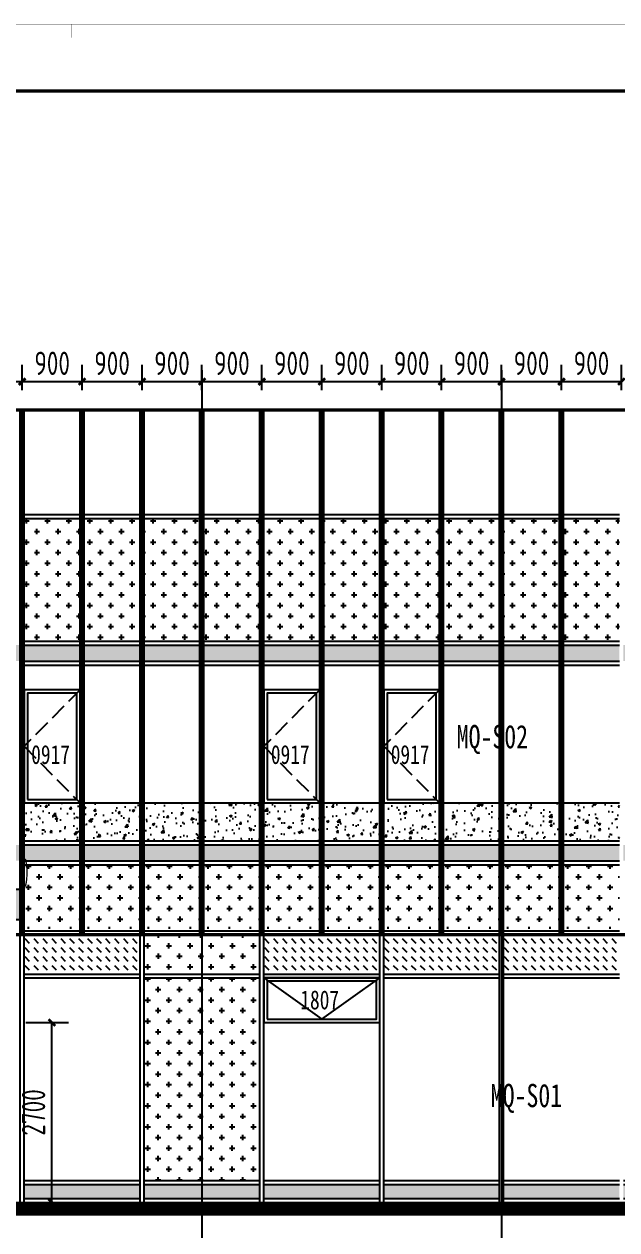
# Model space of a CAD drawing. Extents: x -280168 to 205214, y -148835 to -64913.
# Drawn here: x -238832 to -229929, y -107539 to -89430 of the extents above; entities that cross this region are included whole.
import ezdxf

# ---------------------------------------------------------------- set-up
doc = ezdxf.new("R2010")
doc.units = 0
doc.header["$LTSCALE"] = 1000
doc.header["$MEASUREMENT"] = 0
doc.linetypes.add('DASH', pattern=[0.35, 0.25, -0.1])
for name, color, linetype in [('01-标注_尺寸', 124, 'Continuous'), ('01-标注_符号', 200, 'Continuous'), ('02-TEXT_标注', 130, 'Continuous'), ('05-填充_156', 156, 'Continuous'), ('05-填充_18', 18, 'Continuous'), ('05-填充_天正', 14, 'Continuous'), ('A-0-图名图例', 2, 'Continuous'), ('A-C_玻璃幕墙', 140, 'Continuous'), ('A-C_窗', 140, 'Continuous'), ('D-铝板', 181, 'Continuous'), ('E-立面轮廓', 241, 'Continuous')]:
    doc.layers.add(name, color=color, linetype=linetype)
doc.layers.add('04-不打印_辅助线', color=165, linetype='Continuous', plot=False)
doc.styles.add('_TCH_DIM', font='ros1.shx', dxfattribs={"width": 0.75, "bigfont": 'jd.shx'})
doc.styles.add('_TCH_DIM_T3', font='ros1.shx', dxfattribs={"width": 0.85, "bigfont": 'jd.shx'})
doc.styles.get("Standard").update_dxf_attribs({"font": 'STXIHEI_0.TTF', "width": 0.75})
doc.dimstyles.new('_TCH_ARCH&&100', dxfattribs={"dimtxt": 350, "dimasz": 100, "dimexe": 250, "dimexo": 300, "dimgap": 100, "dimtad": 1, "dimdec": 0, "dimzin": 0, "dimdsep": 46, "dimtxsty": '_TCH_DIM_T3', "dimblk": 'ARCHTICK', "dimcen": 0.09, "dimclrt": 7, "dimazin": 2, "dimtfac": 1, "dimtdec": 0, "dimtix": 1, "dimtmove": 2, "dimatfit": 3, "dimfxl": 0, "dimtolj": 1, "dimtzin": 0, "dimarcsym": 0})

# ---------------------------------------------------------------- blocks, each defined once
blk = doc.blocks.new('*U451')
at = {"layer": '05-填充_18', "const_width": 210}
blk.add_lwpolyline([(-870, 0), (870, 0)], dxfattribs=at)
blk = doc.blocks.new('*U452')
at = {"color": 0, "linetype": 'ByBlock', "lineweight": -2, "transparency": 16777216}
for p in [(-14400, 0), (-12600, 0), (-10800, 0), (-9000, 0), (-7200, 0), (-5400, 0), (-3600, 0), (-1800, 0), (0, 0)]:
    blk.add_blockref('*U451', p, dxfattribs=at)
blk = doc.blocks.new('*U467')
at = {"layer": '05-填充_18', "const_width": 240}
blk.add_lwpolyline([(-420, 0), (420, 0)], dxfattribs=at)
blk = doc.blocks.new('*U468')
at = {"layer": '05-填充_18', "color": 0, "linetype": 'ByBlock', "lineweight": -2, "transparency": 16777216}
for p in [(4500, 0), (5400, 0), (6300, 0), (7200, 0), (8100, 0), (9000, 0), (9900, 0), (10800, 0), (11700, 0), (12600, 0), (13500, 0), (14400, 0)]:
    blk.add_blockref('*U467', p, dxfattribs=at)
blk = doc.blocks.new('*U479')
at = {"layer": '05-填充_18', "const_width": 240}
blk.add_lwpolyline([(-420, 0), (420, 0)], dxfattribs=at)
blk = doc.blocks.new('*U480')
at = {"layer": '05-填充_18', "color": 0, "linetype": 'ByBlock', "lineweight": -2, "transparency": 16777216}
for p in [(4500, 0), (5400, 0), (6300, 0), (7200, 0), (8100, 0), (9000, 0), (9900, 0), (10800, 0), (11700, 0), (12600, 0), (13500, 0), (14400, 0)]:
    blk.add_blockref('*U479', p, dxfattribs=at)
blk = doc.blocks.new('*U453')
at = {"layer": 'A-C_玻璃幕墙'}
for p, q in [((-30, -2025), (-30, 1995)), ((30, -2025), (30, 1995))]:
    blk.add_line(p, q, dxfattribs=at)
blk = doc.blocks.new('*U454')
at = {"layer": 'A-C_玻璃幕墙', "color": 0, "linetype": 'ByBlock', "lineweight": -2, "transparency": 16777216}
for p in [(-16200, 0), (-14400, 0), (-12600, 0), (-10800, 0), (-9000, 0)]:
    blk.add_blockref('*U453', p, dxfattribs=at)
blk = doc.blocks.new('*U455')
at = {"layer": 'A-C_玻璃幕墙'}
for p, q in [((-870, 30), (870, 30)), ((-870, -30), (870, -30))]:
    blk.add_line(p, q, dxfattribs=at)
blk = doc.blocks.new('*U456')
at = {"layer": 'A-C_玻璃幕墙', "color": 0, "linetype": 'ByBlock', "lineweight": -2, "transparency": 16777216}
for p in [(-14400, 0), (-12600, 0), (-10800, 0), (-9000, 0), (-7200, 0), (-5400, 0), (-3600, 0), (-1800, 0), (0, 0)]:
    blk.add_blockref('*U455', p, dxfattribs=at)
blk = doc.blocks.new('*U457')
at = {"layer": 'A-C_玻璃幕墙'}
for p, q in [((-870, 30), (870, 30)), ((-870, -30), (870, -30))]:
    blk.add_line(p, q, dxfattribs=at)
blk = doc.blocks.new('*U458')
at = {"layer": 'A-C_玻璃幕墙', "color": 0, "linetype": 'ByBlock', "lineweight": -2, "transparency": 16777216}
for p in [(-14400, 0), (-12600, 0), (-10800, 0), (-9000, 0), (-7200, 0), (-5400, 0), (-3600, 0), (-1800, 0), (0, 0)]:
    blk.add_blockref('*U457', p, dxfattribs=at)
blk = doc.blocks.new('*U459')
at = {"layer": 'A-C_玻璃幕墙'}
for p, q in [((-870, 30), (870, 30)), ((-870, -30), (870, -30))]:
    blk.add_line(p, q, dxfattribs=at)
blk = doc.blocks.new('*U460')
at = {"layer": 'A-C_玻璃幕墙', "color": 0, "linetype": 'ByBlock', "lineweight": -2, "transparency": 16777216}
for p in [(-14400, 0), (-12600, 0), (-10800, 0), (-9000, 0), (-7200, 0)]:
    blk.add_blockref('*U459', p, dxfattribs=at)
blk = doc.blocks.new('*U463')
at = {"layer": 'A-C_玻璃幕墙'}
for p, q in [((-420, 30), (420, 30)), ((-420, -30), (420, -30))]:
    blk.add_line(p, q, dxfattribs=at)
blk = doc.blocks.new('*U464')
at = {"layer": 'A-C_玻璃幕墙', "color": 0, "linetype": 'ByBlock', "lineweight": -2, "transparency": 16777216}
for p in [(5400, 0), (6300, 0), (7200, 0), (8100, 0), (9000, 0), (9900, 0), (10800, 0), (11700, 0), (12600, 0), (13500, 0)]:
    blk.add_blockref('*U463', p, dxfattribs=at)
blk = doc.blocks.new('*U469')
at = {"layer": 'A-C_玻璃幕墙'}
for p, q in [((-420, 30), (420, 30)), ((-420, -30), (420, -30))]:
    blk.add_line(p, q, dxfattribs=at)
blk = doc.blocks.new('*U470')
at = {"layer": 'A-C_玻璃幕墙', "color": 0, "linetype": 'ByBlock', "lineweight": -2, "transparency": 16777216}
for p in [(5400, 0), (6300, 0), (7200, 0), (8100, 0), (9000, 0), (9900, 0), (10800, 0), (11700, 0), (12600, 0), (13500, 0)]:
    blk.add_blockref('*U469', p, dxfattribs=at)
blk = doc.blocks.new('*U471')
at = {"layer": 'A-C_玻璃幕墙'}
blk.add_line((-420, 0), (420, 0), dxfattribs=at)
blk = doc.blocks.new('*U472')
at = {"layer": 'A-C_玻璃幕墙', "color": 0, "linetype": 'ByBlock', "lineweight": -2, "transparency": 16777216}
for p in [(5400, 0), (6300, 0), (7200, 0), (8100, 0), (9000, 0), (9900, 0), (10800, 0), (11700, 0), (12600, 0), (13500, 0)]:
    blk.add_blockref('*U471', p, dxfattribs=at)
blk = doc.blocks.new('*U473')
at = {"layer": 'A-C_玻璃幕墙'}
for p, q in [((-420, 30), (420, 30)), ((-420, -30), (420, -30))]:
    blk.add_line(p, q, dxfattribs=at)
blk = doc.blocks.new('*U474')
at = {"layer": 'A-C_玻璃幕墙', "color": 0, "linetype": 'ByBlock', "lineweight": -2, "transparency": 16777216}
for p in [(5400, 0), (6300, 0), (7200, 0), (8100, 0), (9000, 0), (9900, 0), (10800, 0), (11700, 0), (12600, 0), (13500, 0)]:
    blk.add_blockref('*U473', p, dxfattribs=at)
blk = doc.blocks.new('*U475')
at = {"layer": 'A-C_玻璃幕墙'}
for p, q in [((-420, 30), (420, 30)), ((-420, -30), (420, -30))]:
    blk.add_line(p, q, dxfattribs=at)
blk = doc.blocks.new('*U476')
at = {"layer": 'A-C_玻璃幕墙', "color": 0, "linetype": 'ByBlock', "lineweight": -2, "transparency": 16777216}
for p in [(5400, 0), (6300, 0), (7200, 0), (8100, 0), (9000, 0), (9900, 0), (10800, 0), (11700, 0), (12600, 0), (13500, 0)]:
    blk.add_blockref('*U475', p, dxfattribs=at)
blk = doc.blocks.new('*U477')
at = {"layer": 'A-C_玻璃幕墙'}
for p, q in [((-420, 30), (420, 30)), ((-420, -30), (420, -30))]:
    blk.add_line(p, q, dxfattribs=at)
blk = doc.blocks.new('*U478')
at = {"layer": 'A-C_玻璃幕墙', "color": 0, "linetype": 'ByBlock', "lineweight": -2, "transparency": 16777216}
for p in [(5400, 0), (6300, 0), (7200, 0), (8100, 0), (9000, 0), (9900, 0), (10800, 0), (11700, 0), (12600, 0), (13500, 0)]:
    blk.add_blockref('*U477', p, dxfattribs=at)
blk = doc.blocks.new('*U461')
at = {"layer": '05-填充_18', "const_width": 60}
blk.add_lwpolyline([(0, -2025), (0, 5855)], dxfattribs=at)
at = {"layer": 'D-铝板'}
for p, q in [((-30, -2025), (-30, 5855)), ((30, -2025), (30, 5855))]:
    blk.add_line(p, q, dxfattribs=at)
blk = doc.blocks.new('*U462')
at = {"layer": 'D-铝板', "color": 0, "linetype": 'ByBlock', "lineweight": -2, "transparency": 16777216}
for p in [(5400, 0), (6300, 0), (7200, 0), (8100, 0), (9000, 0), (9900, 0), (10800, 0), (11700, 0), (12600, 0), (13500, 0)]:
    blk.add_blockref('*U461', p, dxfattribs=at)
blk = doc.blocks.new('*U465')
at = {"layer": '05-填充_天正'}
h = blk.add_hatch(dxfattribs=at)
h.set_pattern_fill('AR-CONC', color=256, scale=200)
h.set_pattern_definition([(50, (-156128.72, 161537.9), (364.36934, -31.87817), [38.1, -419.1]), (355, (-156128.72, 161537.9), (-70.48565, 382.1133), [30.48, -335.28]), (100.451, (-156098.36, 161535.23), (293.885, 350.2334), [32.38, -356.18]), (46.1842, (-156128.7, 161639.5), (542.1581, -84.0847), [57.15, -628.65]), (96.6356, (-156083.54, 161632.5), (474.8085, 494.8511), [48.57, -534.27]), (351.184, (-156128.7, 161639.5), (474.8092, 494.8502), [45.72, -502.92]), (21, (-156077.92, 161614.1), (303.22976, -204.53104), [38.1, -419.1]), (326, (-156077.92, 161614.1), (123.60406, 368.37593), [30.48, -335.28]), (71.4514, (-156052.65, 161597.04), (426.833, 163.8457), [32.38, -356.18]), (37.5, (-156128.72, 161537.89), (6.17721, 169.11008), [0, -331.216, 0, -340.36, 0, -336.55]), (7.5, (-156128.72, 161537.89), (133.63933, 200.36115), [0, -194.056, 0, -323.596, 0, -128.27]), (327.5, (-156242, 161537.89), (271.18119, -11.45749), [0, -127, 0, -396.24, 0, -525.78]), (317.5, (-156292.8, 161537.89), (296.25836, 50.85298), [0, -165.1, 0, -263.144, 0, -373.38])])
h.paths.add_polyline_path([(-420, 285), (420, 285), (420, -285), (-420, -285)])
blk = doc.blocks.new('*U466')
at = {"color": 0, "linetype": 'ByBlock', "lineweight": -2, "transparency": 16777216}
for p in [(5400, 0), (6300, 0), (7200, 0), (8100, 0), (9000, 0), (9900, 0), (10800, 0), (11700, 0), (12600, 0), (13500, 0)]:
    blk.add_blockref('*U465', p, dxfattribs=at)
blk = doc.blocks.new('*U481')
at = {"layer": 'A-C_玻璃幕墙'}
for p, q in [((-420, 30), (420, 30)), ((-420, -30), (420, -30))]:
    blk.add_line(p, q, dxfattribs=at)
blk = doc.blocks.new('*U482')
at = {"layer": 'A-C_玻璃幕墙', "color": 0, "linetype": 'ByBlock', "lineweight": -2, "transparency": 16777216}
for p in [(5400, 0), (6300, 0), (7200, 0), (8100, 0), (9000, 0), (9900, 0), (10800, 0), (11700, 0), (12600, 0), (13500, 0)]:
    blk.add_blockref('*U481', p, dxfattribs=at)
blk = doc.blocks.new('*U483')
at = {"layer": '05-填充_156'}
h = blk.add_hatch(dxfattribs=at)
h.set_pattern_fill('CROSS', color=136, scale=100)
h.set_pattern_definition([(0, (-156128.72, 157902.89), (158.75, 158.75), [79.375, -238.125]), (90, (-156089.03, 157863.2), (-158.75, 158.75), [79.375, -238.125])])
h.paths.add_polyline_path([(-420, 920), (420, 920), (420, -920), (-420, -920)])
blk = doc.blocks.new('*U484')
at = {"color": 0, "linetype": 'ByBlock', "lineweight": -2, "transparency": 16777216}
for p in [(5400, 0), (6300, 0), (7200, 0), (8100, 0), (9000, 0), (9900, 0), (10800, 0), (11700, 0), (12600, 0), (13500, 0)]:
    blk.add_blockref('*U483', p, dxfattribs=at)
blk = doc.blocks.new('A$C63224D34')
for points in [[(-10, -2075), (830, -2075), (830, -375), (-10, -375)], [(40, -2025), (780, -2025), (780, -425), (40, -425)]]:
    blk.add_lwpolyline(points, close=True)
at = {"linetype": 'DASH'}
blk.add_lwpolyline([(830, -375), (-10, -1225), (830, -2075)], dxfattribs=at)
at = {"layer": '04-不打印_辅助线', "width": 0.75}
blk.add_text('0917', height=285.4, dxfattribs=at).set_placement((95, -1491))
blk = doc.blocks.new('A$C649D47EF')
for points in [[(-1735, 0), (5, 0), (5, 670), (-1735, 670)], [(-1685, 50), (-45, 50), (-45, 620), (-1685, 620)]]:
    blk.add_lwpolyline(points, close=True)
for points in [[(-1735, 670), (-865, 50)], [(-865, 50), (5, 670)]]:
    blk.add_lwpolyline(points)
at = {"layer": '04-不打印_辅助线', "width": 0.75}
blk.add_text('1807', height=285.4, dxfattribs=at).set_placement((-1188, 199))
blk = doc.blocks.new('*U487')
at = {"layer": 'A-C_窗'}
blk.add_blockref('A$C649D47EF', (865, -335), dxfattribs=at)
blk = doc.blocks.new('*U488')
at = {"color": 0, "linetype": 'ByBlock', "lineweight": -2, "transparency": 16777216}
blk.add_blockref('*U487', (0, 0), dxfattribs=at)
blk = doc.blocks.new('图框-A1')
for points, const_width in [([(0, 0), (841, 0), (841, 594), (0, 594)], 0.05), ([(766, 584), (25, 584), (25, 10), (766, 10)], 0.5)]:
    blk.add_lwpolyline(points, close=True, dxfattribs=dict(const_width=const_width))
at = {"const_width": 0.05}
blk.add_lwpolyline([(420.5, 594), (420.5, 592)], dxfattribs=at)
blk = doc.blocks.new('A$C58EF75E21')
at = {"layer": '05-填充_18'}
h = blk.add_hatch(color=256, dxfattribs=at)
h.dxf.hatch_style = 1
h.paths.add_polyline_path([(0, -100), (3660, -100), (3660, 350), (0, 350)])
blk.add_lwpolyline([(0, -100), (3660, -100), (3660, 350), (0, 350)], close=True)
blk = doc.blocks.new('_ArchTick')
at = {"color": 0, "linetype": 'ByBlock', "const_width": 0.4}
blk.add_lwpolyline([(-0.5, -0.5), (0.5, 0.5)], dxfattribs=at)
blk = doc.blocks.new('*D1285')
at = {"layer": '01-标注_尺寸', "color": 0, "lineweight": -2, "transparency": 16777216}
for p, q in [((-238805, -104426), (-238165, -104426)), ((-238415, -107126), (-238415, -104426)), ((-238805, -107126), (-238165, -107126))]:
    blk.add_line(p, q, dxfattribs=at)
at = {"layer": 'Defpoints', "color": 0, "transparency": 16777216}
for p in [(-239105, -104426), (-238415, -104426), (-239105, -107126)]:
    blk.add_point(p, dxfattribs=at)
at = {"layer": '01-标注_尺寸', "color": 0, "lineweight": -2, "transparency": 16777216, "xscale": 100, "yscale": 100, "zscale": 100}
for p, rotation in [((-238415, -104426), 90), ((-238415, -107126), 270)]:
    blk.add_blockref('_ArchTick', p, dxfattribs=dict(at, rotation=rotation))
at = {"layer": '01-标注_尺寸', "color": 7, "transparency": 16777216, "insert": (-238690, -105776), "char_height": 350, "attachment_point": 5, "rotation": 90, "style": '_TCH_DIM_T3'}
blk.add_mtext('\\A1;2700', dxfattribs=at)
blk = doc.blocks.new('*D1433')
at = {"layer": '01-标注_尺寸', "color": 0, "lineweight": -2, "transparency": 16777216}
for p, q in [((-239761, -94926), (-239761, -94549)), ((-238861, -94926), (-238861, -94549)), ((-239761, -94799), (-238861, -94799))]:
    blk.add_line(p, q, dxfattribs=at)
at = {"layer": 'Defpoints', "color": 0, "transparency": 16777216}
for p in [(-238861, -94799), (-239761, -95226), (-238861, -95226)]:
    blk.add_point(p, dxfattribs=at)
at = {"layer": '01-标注_尺寸', "color": 0, "lineweight": -2, "transparency": 16777216, "xscale": 100, "yscale": 100, "zscale": 100, "rotation": 180}
blk.add_blockref('_ArchTick', (-239761, -94799), dxfattribs=at)
at = {"layer": '01-标注_尺寸', "color": 0, "lineweight": -2, "transparency": 16777216, "xscale": 100, "yscale": 100, "zscale": 100}
blk.add_blockref('_ArchTick', (-238861, -94799), dxfattribs=at)
at = {"layer": '01-标注_尺寸', "color": 7, "transparency": 16777216, "insert": (-239311, -94524), "char_height": 350, "attachment_point": 5, "style": '_TCH_DIM_T3'}
blk.add_mtext('\\A1;900', dxfattribs=at)
blk = doc.blocks.new('*D1434')
at = {"layer": '01-标注_尺寸', "color": 0, "lineweight": -2, "transparency": 16777216}
for p, q in [((-238861, -94926), (-238861, -94549)), ((-237961, -94926), (-237961, -94549)), ((-238861, -94799), (-237961, -94799))]:
    blk.add_line(p, q, dxfattribs=at)
at = {"layer": 'Defpoints', "color": 0, "transparency": 16777216}
for p in [(-237961, -94799), (-238861, -95226), (-237961, -95226)]:
    blk.add_point(p, dxfattribs=at)
at = {"layer": '01-标注_尺寸', "color": 0, "lineweight": -2, "transparency": 16777216, "xscale": 100, "yscale": 100, "zscale": 100, "rotation": 180}
blk.add_blockref('_ArchTick', (-238861, -94799), dxfattribs=at)
at = {"layer": '01-标注_尺寸', "color": 0, "lineweight": -2, "transparency": 16777216, "xscale": 100, "yscale": 100, "zscale": 100}
blk.add_blockref('_ArchTick', (-237961, -94799), dxfattribs=at)
at = {"layer": '01-标注_尺寸', "color": 7, "transparency": 16777216, "insert": (-238411, -94524), "char_height": 350, "attachment_point": 5, "style": '_TCH_DIM_T3'}
blk.add_mtext('\\A1;900', dxfattribs=at)
blk = doc.blocks.new('*D1435')
at = {"layer": '01-标注_尺寸', "color": 0, "lineweight": -2, "transparency": 16777216}
for p, q in [((-237961, -94926), (-237961, -94549)), ((-237061, -94926), (-237061, -94549)), ((-237961, -94799), (-237061, -94799))]:
    blk.add_line(p, q, dxfattribs=at)
at = {"layer": 'Defpoints', "color": 0, "transparency": 16777216}
for p in [(-237061, -94799), (-237961, -95226), (-237061, -95226)]:
    blk.add_point(p, dxfattribs=at)
at = {"layer": '01-标注_尺寸', "color": 0, "lineweight": -2, "transparency": 16777216, "xscale": 100, "yscale": 100, "zscale": 100, "rotation": 180}
blk.add_blockref('_ArchTick', (-237961, -94799), dxfattribs=at)
at = {"layer": '01-标注_尺寸', "color": 0, "lineweight": -2, "transparency": 16777216, "xscale": 100, "yscale": 100, "zscale": 100}
blk.add_blockref('_ArchTick', (-237061, -94799), dxfattribs=at)
at = {"layer": '01-标注_尺寸', "color": 7, "transparency": 16777216, "insert": (-237511, -94524), "char_height": 350, "attachment_point": 5, "style": '_TCH_DIM_T3'}
blk.add_mtext('\\A1;900', dxfattribs=at)
blk = doc.blocks.new('*D1436')
at = {"layer": '01-标注_尺寸', "color": 0, "lineweight": -2, "transparency": 16777216}
for p, q in [((-237061, -94926), (-237061, -94549)), ((-236161, -94926), (-236161, -94549)), ((-237061, -94799), (-236161, -94799))]:
    blk.add_line(p, q, dxfattribs=at)
at = {"layer": 'Defpoints', "color": 0, "transparency": 16777216}
for p in [(-236161, -94799), (-237061, -95226), (-236161, -95226)]:
    blk.add_point(p, dxfattribs=at)
at = {"layer": '01-标注_尺寸', "color": 0, "lineweight": -2, "transparency": 16777216, "xscale": 100, "yscale": 100, "zscale": 100, "rotation": 180}
blk.add_blockref('_ArchTick', (-237061, -94799), dxfattribs=at)
at = {"layer": '01-标注_尺寸', "color": 0, "lineweight": -2, "transparency": 16777216, "xscale": 100, "yscale": 100, "zscale": 100}
blk.add_blockref('_ArchTick', (-236161, -94799), dxfattribs=at)
at = {"layer": '01-标注_尺寸', "color": 7, "transparency": 16777216, "insert": (-236611, -94524), "char_height": 350, "attachment_point": 5, "style": '_TCH_DIM_T3'}
blk.add_mtext('\\A1;900', dxfattribs=at)
blk = doc.blocks.new('*D1437')
at = {"layer": '01-标注_尺寸', "color": 0, "lineweight": -2, "transparency": 16777216}
for p, q in [((-236161, -94926), (-236161, -94549)), ((-235261, -94926), (-235261, -94549)), ((-236161, -94799), (-235261, -94799))]:
    blk.add_line(p, q, dxfattribs=at)
at = {"layer": 'Defpoints', "color": 0, "transparency": 16777216}
for p in [(-235261, -94799), (-236161, -95226), (-235261, -95226)]:
    blk.add_point(p, dxfattribs=at)
at = {"layer": '01-标注_尺寸', "color": 0, "lineweight": -2, "transparency": 16777216, "xscale": 100, "yscale": 100, "zscale": 100, "rotation": 180}
blk.add_blockref('_ArchTick', (-236161, -94799), dxfattribs=at)
at = {"layer": '01-标注_尺寸', "color": 0, "lineweight": -2, "transparency": 16777216, "xscale": 100, "yscale": 100, "zscale": 100}
blk.add_blockref('_ArchTick', (-235261, -94799), dxfattribs=at)
at = {"layer": '01-标注_尺寸', "color": 7, "transparency": 16777216, "insert": (-235711, -94524), "char_height": 350, "attachment_point": 5, "style": '_TCH_DIM_T3'}
blk.add_mtext('\\A1;900', dxfattribs=at)
blk = doc.blocks.new('*D1438')
at = {"layer": '01-标注_尺寸', "color": 0, "lineweight": -2, "transparency": 16777216}
for p, q in [((-235261, -94926), (-235261, -94549)), ((-234361, -94926), (-234361, -94549)), ((-235261, -94799), (-234361, -94799))]:
    blk.add_line(p, q, dxfattribs=at)
at = {"layer": 'Defpoints', "color": 0, "transparency": 16777216}
for p in [(-234361, -94799), (-235261, -95226), (-234361, -95226)]:
    blk.add_point(p, dxfattribs=at)
at = {"layer": '01-标注_尺寸', "color": 0, "lineweight": -2, "transparency": 16777216, "xscale": 100, "yscale": 100, "zscale": 100, "rotation": 180}
blk.add_blockref('_ArchTick', (-235261, -94799), dxfattribs=at)
at = {"layer": '01-标注_尺寸', "color": 0, "lineweight": -2, "transparency": 16777216, "xscale": 100, "yscale": 100, "zscale": 100}
blk.add_blockref('_ArchTick', (-234361, -94799), dxfattribs=at)
at = {"layer": '01-标注_尺寸', "color": 7, "transparency": 16777216, "insert": (-234811, -94524), "char_height": 350, "attachment_point": 5, "style": '_TCH_DIM_T3'}
blk.add_mtext('\\A1;900', dxfattribs=at)
blk = doc.blocks.new('*D1439')
at = {"layer": '01-标注_尺寸', "color": 0, "lineweight": -2, "transparency": 16777216}
for p, q in [((-234361, -94926), (-234361, -94549)), ((-233461, -94926), (-233461, -94549)), ((-234361, -94799), (-233461, -94799))]:
    blk.add_line(p, q, dxfattribs=at)
at = {"layer": 'Defpoints', "color": 0, "transparency": 16777216}
for p in [(-233461, -94799), (-234361, -95226), (-233461, -95226)]:
    blk.add_point(p, dxfattribs=at)
at = {"layer": '01-标注_尺寸', "color": 0, "lineweight": -2, "transparency": 16777216, "xscale": 100, "yscale": 100, "zscale": 100, "rotation": 180}
blk.add_blockref('_ArchTick', (-234361, -94799), dxfattribs=at)
at = {"layer": '01-标注_尺寸', "color": 0, "lineweight": -2, "transparency": 16777216, "xscale": 100, "yscale": 100, "zscale": 100}
blk.add_blockref('_ArchTick', (-233461, -94799), dxfattribs=at)
at = {"layer": '01-标注_尺寸', "color": 7, "transparency": 16777216, "insert": (-233911, -94524), "char_height": 350, "attachment_point": 5, "style": '_TCH_DIM_T3'}
blk.add_mtext('\\A1;900', dxfattribs=at)
blk = doc.blocks.new('*D1440')
at = {"layer": '01-标注_尺寸', "color": 0, "lineweight": -2, "transparency": 16777216}
for p, q in [((-233461, -94926), (-233461, -94549)), ((-232561, -94926), (-232561, -94549)), ((-233461, -94799), (-232561, -94799))]:
    blk.add_line(p, q, dxfattribs=at)
at = {"layer": 'Defpoints', "color": 0, "transparency": 16777216}
for p in [(-232561, -94799), (-233461, -95226), (-232561, -95226)]:
    blk.add_point(p, dxfattribs=at)
at = {"layer": '01-标注_尺寸', "color": 0, "lineweight": -2, "transparency": 16777216, "xscale": 100, "yscale": 100, "zscale": 100, "rotation": 180}
blk.add_blockref('_ArchTick', (-233461, -94799), dxfattribs=at)
at = {"layer": '01-标注_尺寸', "color": 0, "lineweight": -2, "transparency": 16777216, "xscale": 100, "yscale": 100, "zscale": 100}
blk.add_blockref('_ArchTick', (-232561, -94799), dxfattribs=at)
at = {"layer": '01-标注_尺寸', "color": 7, "transparency": 16777216, "insert": (-233011, -94524), "char_height": 350, "attachment_point": 5, "style": '_TCH_DIM_T3'}
blk.add_mtext('\\A1;900', dxfattribs=at)
blk = doc.blocks.new('*D1441')
at = {"layer": '01-标注_尺寸', "color": 0, "lineweight": -2, "transparency": 16777216}
for p, q in [((-232561, -94926), (-232561, -94549)), ((-231661, -94926), (-231661, -94549)), ((-232561, -94799), (-231661, -94799))]:
    blk.add_line(p, q, dxfattribs=at)
at = {"layer": 'Defpoints', "color": 0, "transparency": 16777216}
for p in [(-231661, -94799), (-232561, -95226), (-231661, -95226)]:
    blk.add_point(p, dxfattribs=at)
at = {"layer": '01-标注_尺寸', "color": 0, "lineweight": -2, "transparency": 16777216, "xscale": 100, "yscale": 100, "zscale": 100, "rotation": 180}
blk.add_blockref('_ArchTick', (-232561, -94799), dxfattribs=at)
at = {"layer": '01-标注_尺寸', "color": 0, "lineweight": -2, "transparency": 16777216, "xscale": 100, "yscale": 100, "zscale": 100}
blk.add_blockref('_ArchTick', (-231661, -94799), dxfattribs=at)
at = {"layer": '01-标注_尺寸', "color": 7, "transparency": 16777216, "insert": (-232111, -94524), "char_height": 350, "attachment_point": 5, "style": '_TCH_DIM_T3'}
blk.add_mtext('\\A1;900', dxfattribs=at)
blk = doc.blocks.new('*D1442')
at = {"layer": '01-标注_尺寸', "color": 0, "lineweight": -2, "transparency": 16777216}
for p, q in [((-231661, -94926), (-231661, -94549)), ((-230761, -94926), (-230761, -94549)), ((-231661, -94799), (-230761, -94799))]:
    blk.add_line(p, q, dxfattribs=at)
at = {"layer": 'Defpoints', "color": 0, "transparency": 16777216}
for p in [(-230761, -94799), (-231661, -95226), (-230761, -95226)]:
    blk.add_point(p, dxfattribs=at)
at = {"layer": '01-标注_尺寸', "color": 0, "lineweight": -2, "transparency": 16777216, "xscale": 100, "yscale": 100, "zscale": 100, "rotation": 180}
blk.add_blockref('_ArchTick', (-231661, -94799), dxfattribs=at)
at = {"layer": '01-标注_尺寸', "color": 0, "lineweight": -2, "transparency": 16777216, "xscale": 100, "yscale": 100, "zscale": 100}
blk.add_blockref('_ArchTick', (-230761, -94799), dxfattribs=at)
at = {"layer": '01-标注_尺寸', "color": 7, "transparency": 16777216, "insert": (-231211, -94524), "char_height": 350, "attachment_point": 5, "style": '_TCH_DIM_T3'}
blk.add_mtext('\\A1;900', dxfattribs=at)
blk = doc.blocks.new('*D1443')
at = {"layer": '01-标注_尺寸', "color": 0, "lineweight": -2, "transparency": 16777216}
for p, q in [((-230761, -94926), (-230761, -94549)), ((-229861, -94926), (-229861, -94549)), ((-230761, -94799), (-229861, -94799))]:
    blk.add_line(p, q, dxfattribs=at)
at = {"layer": 'Defpoints', "color": 0, "transparency": 16777216}
for p in [(-229861, -94799), (-230761, -95226), (-229861, -95226)]:
    blk.add_point(p, dxfattribs=at)
at = {"layer": '01-标注_尺寸', "color": 0, "lineweight": -2, "transparency": 16777216, "xscale": 100, "yscale": 100, "zscale": 100, "rotation": 180}
blk.add_blockref('_ArchTick', (-230761, -94799), dxfattribs=at)
at = {"layer": '01-标注_尺寸', "color": 0, "lineweight": -2, "transparency": 16777216, "xscale": 100, "yscale": 100, "zscale": 100}
blk.add_blockref('_ArchTick', (-229861, -94799), dxfattribs=at)
at = {"layer": '01-标注_尺寸', "color": 7, "transparency": 16777216, "insert": (-230311, -94524), "char_height": 350, "attachment_point": 5, "style": '_TCH_DIM_T3'}
blk.add_mtext('\\A1;900', dxfattribs=at)

msp = doc.modelspace()

# ---------------------------------------------------------------- hatches: boundary and pattern name
at = {"layer": '05-填充_156'}
h = msp.add_hatch(dxfattribs=at)
h.set_pattern_fill('CROSS', color=136, scale=100)
h.set_pattern_definition([(0, (-394539.85, 54926.65), (158.75, 158.75), [79.375, -238.125]), (90, (-394500.16, 54886.96), (-158.75, 158.75), [79.375, -238.125])])
h.paths.add_polyline_path([(-238831.1, -102056.2), (-237991.1, -102056.2), (-237991.1, -103016.2), (-238831.1, -103016.2)])
h = msp.add_hatch(dxfattribs=at)
h.set_pattern_fill('CROSS', color=136, scale=100)
h.set_pattern_definition([(0, (-393639.85, 54926.65), (158.75, 158.75), [79.375, -238.125]), (90, (-393600.16, 54886.96), (-158.75, 158.75), [79.375, -238.125])])
h.paths.add_polyline_path([(-237931.1, -102056.2), (-237091.1, -102056.2), (-237091.1, -103016.2), (-237931.1, -103016.2)])
h = msp.add_hatch(dxfattribs=at)
h.set_pattern_fill('CROSS', color=136, scale=100)
h.set_pattern_definition([(0, (-392739.85, 54926.65), (158.75, 158.75), [79.375, -238.125]), (90, (-392700.16, 54886.96), (-158.75, 158.75), [79.375, -238.125])])
h.paths.add_polyline_path([(-237031.1, -102056.2), (-236191.1, -102056.2), (-236191.1, -103016.2), (-237031.1, -103016.2)])
h = msp.add_hatch(dxfattribs=at)
h.set_pattern_fill('CROSS', color=136, scale=100)
h.set_pattern_definition([(0, (-391839.85, 54926.65), (158.75, 158.75), [79.375, -238.125]), (90, (-391800.16, 54886.96), (-158.75, 158.75), [79.375, -238.125])])
h.paths.add_polyline_path([(-236131.1, -102056.2), (-235291.1, -102056.2), (-235291.1, -103016.2), (-236131.1, -103016.2)])
h = msp.add_hatch(dxfattribs=at)
h.set_pattern_fill('CROSS', color=136, scale=100)
h.set_pattern_definition([(0, (-390939.85, 54926.65), (158.75, 158.75), [79.375, -238.125]), (90, (-390900.16, 54886.96), (-158.75, 158.75), [79.375, -238.125])])
h.paths.add_polyline_path([(-235231.1, -102056.2), (-234391.1, -102056.2), (-234391.1, -103016.2), (-235231.1, -103016.2)])
h = msp.add_hatch(dxfattribs=at)
h.set_pattern_fill('CROSS', color=136, scale=100)
h.set_pattern_definition([(0, (-390039.85, 54926.65), (158.75, 158.75), [79.375, -238.125]), (90, (-390000.16, 54886.96), (-158.75, 158.75), [79.375, -238.125])])
h.paths.add_polyline_path([(-234331.1, -102056.2), (-233491.1, -102056.2), (-233491.1, -103016.2), (-234331.1, -103016.2)])
h = msp.add_hatch(dxfattribs=at)
h.set_pattern_fill('CROSS', color=136, scale=100)
h.set_pattern_definition([(0, (-389139.85, 54926.65), (158.75, 158.75), [79.375, -238.125]), (90, (-389100.16, 54886.96), (-158.75, 158.75), [79.375, -238.125])])
h.paths.add_polyline_path([(-233431.1, -102056.2), (-232591.1, -102056.2), (-232591.1, -103016.2), (-233431.1, -103016.2)])
h = msp.add_hatch(dxfattribs=at)
h.set_pattern_fill('CROSS', color=136, scale=100)
h.set_pattern_definition([(0, (-388239.85, 54926.65), (158.75, 158.75), [79.375, -238.125]), (90, (-388200.16, 54886.96), (-158.75, 158.75), [79.375, -238.125])])
h.paths.add_polyline_path([(-232531.1, -102056.2), (-231691.1, -102056.2), (-231691.1, -103016.2), (-232531.1, -103016.2)])
h = msp.add_hatch(dxfattribs=at)
h.set_pattern_fill('CROSS', color=136, scale=100)
h.set_pattern_definition([(0, (-387339.85, 54926.65), (158.75, 158.75), [79.375, -238.125]), (90, (-387300.16, 54886.96), (-158.75, 158.75), [79.375, -238.125])])
h.paths.add_polyline_path([(-231631.1, -102056.2), (-230791.1, -102056.2), (-230791.1, -103016.2), (-231631.1, -103016.2)])
h = msp.add_hatch(dxfattribs=at)
h.set_pattern_fill('CROSS', color=136, scale=100)
h.set_pattern_definition([(0, (-386439.85, 54926.65), (158.75, 158.75), [79.375, -238.125]), (90, (-386400.16, 54886.96), (-158.75, 158.75), [79.375, -238.125])])
h.paths.add_polyline_path([(-230731.1, -102056.2), (-229891.1, -102056.2), (-229891.1, -103016.2), (-230731.1, -103016.2)])
h = msp.add_hatch(dxfattribs=at)
h.set_pattern_fill('DASH', color=256, scale=100, angle=315)
h.set_pattern_definition([(315, (-394539.85, 60096.65), (134.70384, -3e-14), [95.25, -95.25])])
h.paths.add_polyline_path([(-238831.1, -103106.2), (-237133.1, -103106.2), (-237133.1, -103696.2), (-238831.1, -103696.2)])
h = msp.add_hatch(dxfattribs=at)
h.set_pattern_fill('CROSS', color=136, scale=100)
h.set_pattern_definition([(0, (0, 31507.34), (158.75, 158.75), [79.375, -238.125]), (90, (39.69, 31467.66), (-158.75, 158.75), [79.375, -238.125])])
h.paths.add_polyline_path([(-237031.1, -103106.2), (-235333.1, -103106.2), (-235333.1, -103696.2), (-237031.1, -103696.2)])
h = msp.add_hatch(dxfattribs=at)
h.set_pattern_fill('DASH', color=256, scale=100, angle=315)
h.set_pattern_definition([(315, (-390939.85, 60096.65), (134.70384, -3e-14), [95.25, -95.25])])
h.paths.add_polyline_path([(-235231.1, -103106.2), (-233533.1, -103106.2), (-233533.1, -103696.2), (-235231.1, -103696.2)])
h = msp.add_hatch(dxfattribs=at)
h.set_pattern_fill('DASH', color=256, scale=100, angle=315)
h.set_pattern_definition([(315, (-389139.85, 60096.65), (134.70384, -3e-14), [95.25, -95.25])])
h.paths.add_polyline_path([(-233431.1, -103106.2), (-231733.1, -103106.2), (-231733.1, -103696.2), (-233431.1, -103696.2)])
h = msp.add_hatch(dxfattribs=at)
h.set_pattern_fill('DASH', color=256, scale=100, angle=315)
h.set_pattern_definition([(315, (-387339.85, 60096.65), (134.70384, -3e-14), [95.25, -95.25])])
h.paths.add_polyline_path([(-231631.1, -103106.2), (-229933.1, -103106.2), (-229933.1, -103696.2), (-231631.1, -103696.2)])
h = msp.add_hatch(dxfattribs=at)
h.set_pattern_fill('CROSS', color=136, scale=100)
h.set_pattern_definition([(0, (-245429.57, 4655.88), (158.75, 158.75), [79.375, -238.125]), (90, (-245389.88, 4616.19), (-158.75, 158.75), [79.375, -238.125])])
h.paths.add_polyline_path([(-235291.1, -103756.2), (-237031.1, -103756.2), (-237031.1, -106796.2), (-235291.1, -106796.2)])

# ---------------------------------------------------------------- linework, layer by layer
at = {"layer": '04-不打印_辅助线'}
for p, q in [((-236161.1, -94626.2), (-236161.1, -110328.7)), ((-231661.1, -94626.2), (-231661.1, -110328.7))]:
    msp.add_line(p, q, dxfattribs=at)
at = {"layer": '05-填充_18', "const_width": 100}
msp.add_lwpolyline([(-245061.1, -107176.2), (-222061.1, -107176.2)], dxfattribs=at)
at = {"layer": 'A-0-图名图例'}
msp.add_line((-247465.1, -90432.1), (-203565.1, -90432.1), dxfattribs=at)
at = {"layer": 'A-C_窗'}
msp.add_line((-245061.1, -107126.2), (-222061.1, -107126.2), dxfattribs=at)
at = {"layer": 'E-立面轮廓'}
msp.add_line((-245661.1, -107226.2), (-221461.1, -107226.2), dxfattribs=at)
for points, const_width in [([(-222061.1, -107226.2), (-222061.1, -95226.2), (-245061.1, -95226.2), (-245061.1, -107226.2)], 50), ([(-245061.1, -103106.2), (-222061.1, -103106.2)], 50), ([(-245661.1, -107276.2), (-221461.1, -107276.2)], 100)]:
    msp.add_lwpolyline(points, dxfattribs=dict(at, const_width=const_width))
msp.add_lwpolyline([(-222061.1, -103106.2), (-245061.1, -103106.2)], dxfattribs=at)

# ---------------------------------------------------------------- block references
at = {"xscale": 100, "yscale": 100, "zscale": 100}
msp.add_blockref('图框-A1', (-280165.1, -148832.1), dxfattribs=at)
for name, p in [('*U484', (-243811.1, -97776.2)), ('*U466', (-243811.1, -101411.2)), ('*U488', (-234361.1, -104091.2)), ('*U452', (-223561.1, -106961.2))]:
    msp.add_blockref(name, p)
at = {"layer": '05-填充_18'}
for name, p in [('*U468', (-243811.1, -98876.2)), ('*U480', (-243811.1, -101876.2))]:
    msp.add_blockref(name, p, dxfattribs=at)
at = {"layer": 'A-C_玻璃幕墙'}
for name, p in [('*U474', (-243811.1, -96826.2)), ('*U476', (-243811.1, -98726.2)), ('*U478', (-243811.1, -99026.2)), ('*U472', (-243811.1, -101126.2)), ('*U470', (-243811.1, -101726.2)), ('*U464', (-243811.1, -102026.2)), ('*U454', (-222661.1, -105101.2)), ('*U482', (-243811.1, -103076.2)), ('*U460', (-223561.1, -103726.2)), ('*U456', (-223561.1, -106826.2)), ('*U458', (-223561.1, -107096.2))]:
    msp.add_blockref(name, p, dxfattribs=at)
at = {"layer": 'A-C_窗'}
for p in [(-238821.2, -99051.2), (-235221.2, -99051.2), (-233421.2, -99051.2)]:
    msp.add_blockref('A$C63224D34', p, dxfattribs=at)
at = {"layer": 'D-铝板'}
for name, p in [('*U462', (-244261.1, -101081.2)), ('A$C58EF75E21', (-242491.1, -102776.2))]:
    msp.add_blockref(name, p, dxfattribs=at)

# ---------------------------------------------------------------- texts
at = {"layer": '01-标注_符号', "color": 7, "width": 0.75}
for s, p in [('MQ-S02', (-232334.9, -100306.4)), ('MQ-S01', (-231823.1, -105696.1))]:
    msp.add_text(s, height=350, dxfattribs=at).set_placement(p)
at = {"layer": '02-TEXT_标注', "style": '_TCH_DIM', "width": 0.6375}
msp.add_text(')', height=350, dxfattribs=at).set_placement((-238832.9, -102351.2))

# ---------------------------------------------------------------- dimensions: what is measured, and where the dimension line sits
at = {"layer": '01-标注_尺寸'}
for p1, p2, distance, picture, middle in [((-239761.1, -95226.2), (-238861.1, -95226.2), 427, '*D1433', (-239311.1, -94524.3)), ((-238861.1, -95226.2), (-237961.1, -95226.2), 427, '*D1434', (-238411.1, -94524.3)), ((-237961.1, -95226.2), (-237061.1, -95226.2), 427, '*D1435', (-237511.1, -94524.3)), ((-237061.1, -95226.2), (-236161.1, -95226.2), 427, '*D1436', (-236611.1, -94524.3)), ((-236161.1, -95226.2), (-235261.1, -95226.2), 427, '*D1437', (-235711.1, -94524.3)), ((-235261.1, -95226.2), (-234361.1, -95226.2), 427, '*D1438', (-234811.1, -94524.3)), ((-234361.1, -95226.2), (-233461.1, -95226.2), 427, '*D1439', (-233911.1, -94524.3)), ((-233461.1, -95226.2), (-232561.1, -95226.2), 427, '*D1440', (-233011.1, -94524.3)), ((-232561.1, -95226.2), (-231661.1, -95226.2), 427, '*D1441', (-232111.1, -94524.3)), ((-231661.1, -95226.2), (-230761.1, -95226.2), 427, '*D1442', (-231211.1, -94524.3)), ((-230761.1, -95226.2), (-229861.1, -95226.2), 427, '*D1443', (-230311.1, -94524.3)), ((-239104.7, -107126.2), (-239104.7, -104426.2), -689.7, '*D1285', (-238690.1, -105776.2))]:
    dim = msp.add_aligned_dim(p1=p1, p2=p2, distance=distance, dimstyle='_TCH_ARCH&&100', dxfattribs=at)
    dim.commit()
    dim.dimension.update_dxf_attribs({"geometry": picture, "text_midpoint": middle})

doc.saveas('drawing.dxf')
